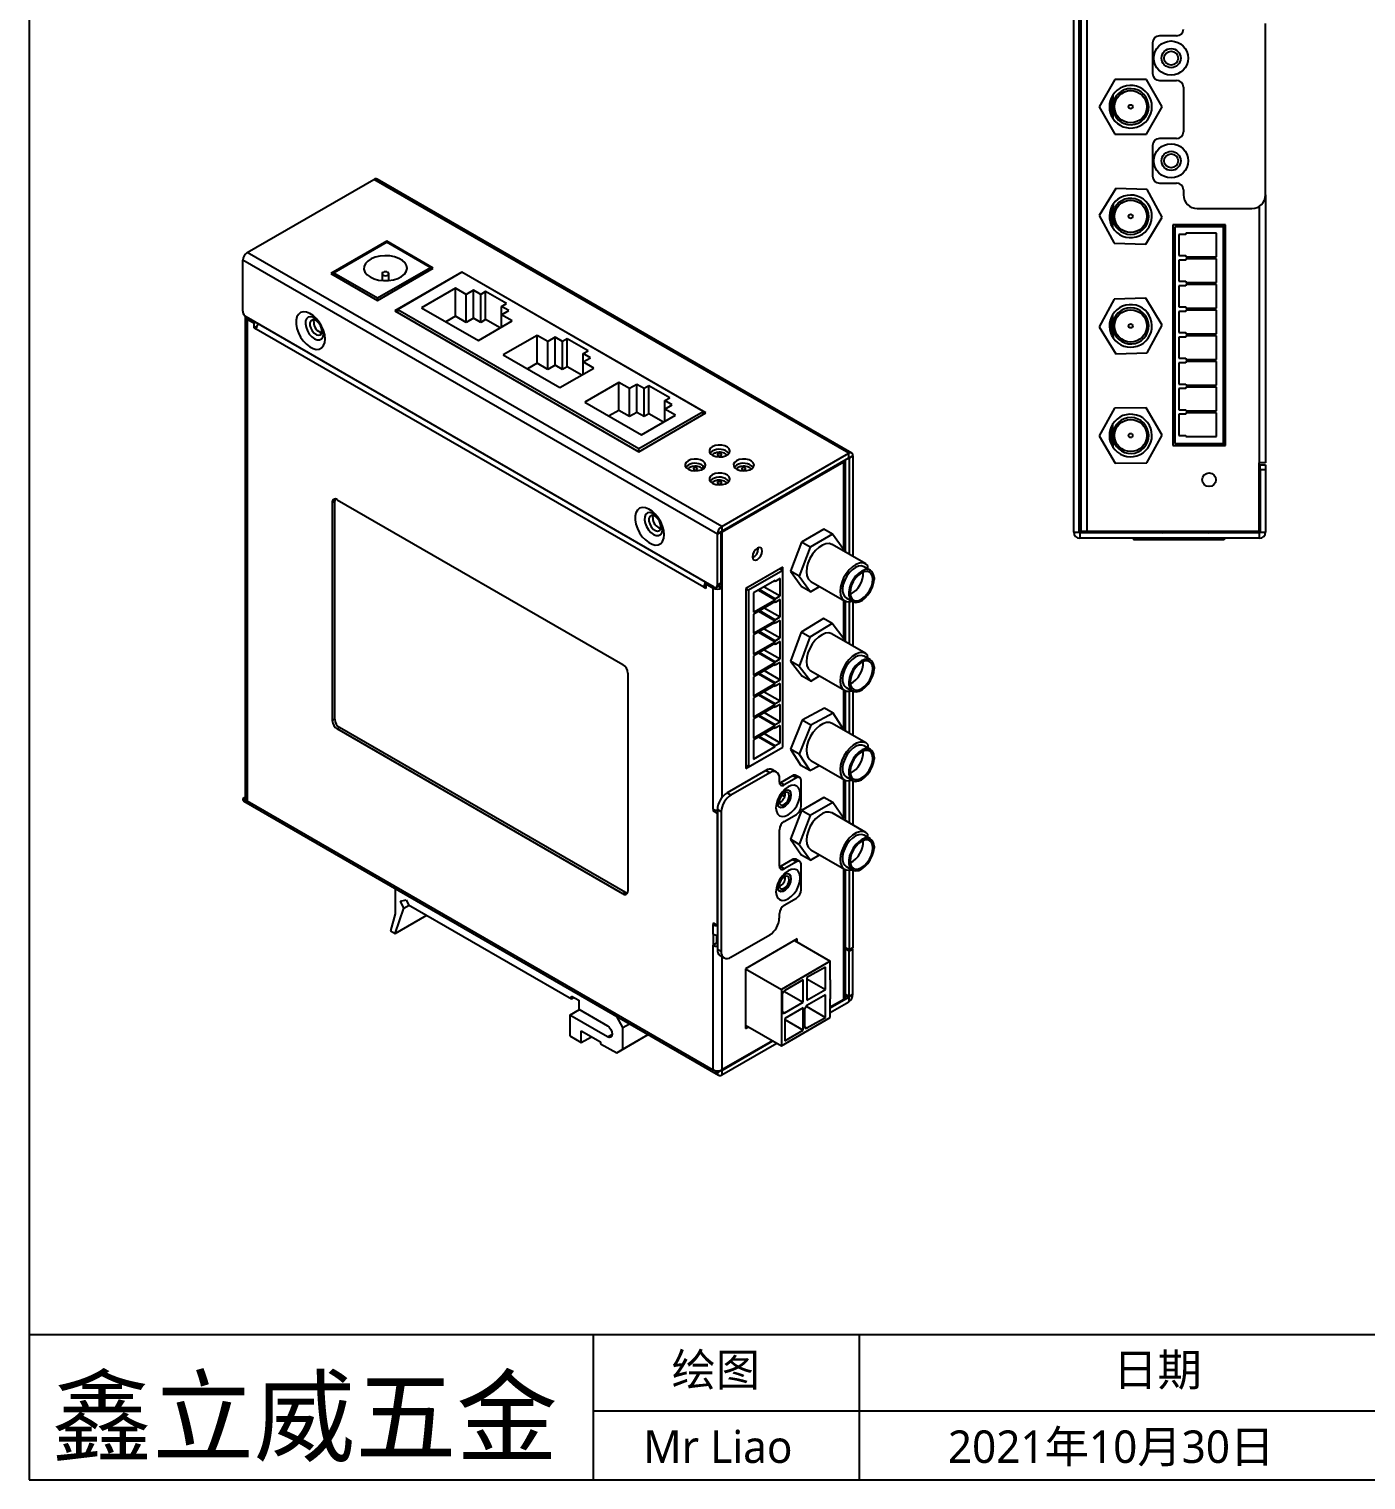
# Model space of a CAD drawing. Header units: millimetres. Extents: x 376 to 908, y -80 to 291.
# Drawn here: x 376.4 to 571.6, y -80.1 to 131.7 of the extents above; entities that cross this region are included whole.
import ezdxf

# ---------------------------------------------------------------- set-up
doc = ezdxf.new("R2010")
doc.units = ezdxf.units.MM
doc.header["$LTSCALE"] = 2
for name, color, linetype in [('1轮廓实线层', 7, 'Continuous'), ('2细线层', 4, 'Continuous'), ('6文字层', 3, 'Continuous')]:
    doc.layers.add(name, color=color, linetype=linetype)
doc.styles.add('SLDTEXTSTYLE0', font='')
doc.styles.add('SLDTEXTSTYLE1', font='')
doc.styles.add('SLDTEXTSTYLE2', font='simkai.ttf', dxfattribs={"bigfont": 'bigfont'})
doc.styles.get('SLDTEXTSTYLE0').set_extended_font_data('Microsoft YaHei')
doc.styles.get('SLDTEXTSTYLE1').set_extended_font_data('Microsoft YaHei')

msp = doc.modelspace()

# ---------------------------------------------------------------- linework, layer by layer
at = {"layer": '1轮廓实线层'}
for p, q in [((529.9, 154.52), (529.9, 58.37)), ((530.8, 154.52), (530.8, 58.37)), ((528.9, 58.27), (528.9, 146.22)), ((529.7, 58.27), (529.7, 146.22)), ((556.9, 107.52), (556.9, 132.52)), ((540.4, 129.72), (540.4, 125.22)), ((543.9, 130.72), (541.4, 130.72)), ((534.89, 124.37), (532.58, 120.36)), ((539.51, 124.37), (534.89, 124.37)), ((541.82, 120.37), (539.51, 124.37)), ((541.4, 124.22), (543.9, 124.22)), ((544.9, 123.22), (544.9, 116.72)), ((534.4, 121.72), (534.4, 119.02)), ((534.58, 122.04), (534.58, 120.53)), ((532.58, 120.36), (534.9, 116.37)), ((534.58, 120.2), (534.58, 120.53)), ((534.58, 120.2), (534.58, 118.69)), ((539.52, 116.37), (541.82, 120.37)), ((534.9, 116.37), (539.52, 116.37)), ((540.4, 114.72), (540.4, 110.22)), ((543.9, 115.72), (541.4, 115.72)), ((408.2, 99.08), (426.73, 109.77)), ((496.03, 69.77), (426.73, 109.77)), ((496.48, 69.81), (427.18, 109.82)), ((535.02, 108.44), (532.59, 104.51)), ((539.63, 108.3), (535.02, 108.44)), ((541.82, 104.23), (539.63, 108.3)), ((541.4, 109.22), (543.9, 109.22)), ((544.9, 108.22), (544.9, 107.52)), ((534.64, 106.12), (534.59, 104.61)), ((556.9, 107.52), (556.9, 68.37)), ((532.59, 104.51), (534.77, 100.44)), ((534.4, 105.72), (534.4, 103.02)), ((534.58, 104.29), (534.53, 102.77)), ((534.58, 104.29), (534.59, 104.61)), ((539.39, 100.3), (541.82, 104.23)), ((546.9, 105.52), (554.9, 105.52)), ((556, 68.37), (556, 105.85)), ((551.05, 103.12), (543.35, 103.12)), ((543.35, 103.12), (543.35, 70.92)), ((543.65, 102.82), (543.65, 71.22)), ((550.75, 102.82), (543.65, 102.82)), ((544.25, 101.74), (544.25, 98.64)), ((545.25, 101.74), (544.25, 101.74)), ((549.75, 101.92), (545.25, 101.92)), ((545.25, 101.92), (545.25, 101.74)), ((549.75, 98.47), (549.75, 101.92)), ((550.75, 71.22), (550.75, 102.82)), ((550.8, 103.12), (550.8, 70.92)), ((551.05, 70.92), (551.05, 103.12)), ((428.6, 100.73), (420.44, 96.02)), ((428.6, 100.59), (420.86, 96.12)), ((435.39, 96.81), (428.6, 100.73)), ((428.6, 100.59), (428.6, 100.73)), ((434.97, 96.92), (428.6, 100.59)), ((534.77, 100.44), (539.39, 100.3)), ((476.86, 57.97), (407.57, 97.97)), ((407.57, 90.54), (407.57, 97.97)), ((477.5, 59.07), (408.2, 99.08)), ((544.25, 98.64), (545.25, 98.64)), ((544.25, 97.99), (544.25, 94.89)), ((545.25, 97.99), (544.25, 97.99)), ((545.25, 98.64), (545.25, 98.47)), ((545.25, 98.47), (549.75, 98.47)), ((545.25, 98.17), (545.25, 97.99)), ((549.75, 98.17), (545.25, 98.17)), ((549.75, 94.72), (549.75, 98.17)), ((420.44, 96.02), (427.22, 92.1)), ((420.86, 96.12), (427.22, 92.45)), ((420.86, 95.77), (420.86, 96.12)), ((427.22, 92.45), (434.97, 96.92)), ((427.22, 92.1), (435.39, 96.81)), ((427.9, 95.98), (427.9, 95.01)), ((428.9, 95.01), (428.9, 95.98)), ((439.56, 96.24), (429.77, 90.59)), ((439.56, 96.2), (430.19, 90.79)), ((434.97, 96.57), (434.97, 96.92)), ((475.2, 75.67), (439.56, 96.24)), ((439.56, 96.2), (439.56, 96.24)), ((474.78, 75.87), (439.56, 96.2)), ((543.65, 97.12), (543.35, 97.12)), ((550.8, 97.12), (550.75, 97.12)), ((438.64, 93.87), (433.69, 91.02)), ((440.2, 92.97), (438.64, 93.87)), ((438.64, 89.79), (438.64, 93.87)), ((441.26, 93.59), (440.2, 92.97)), ((442.32, 92.97), (441.26, 93.59)), ((441.26, 89.5), (441.26, 93.59)), ((443.03, 93.38), (442.32, 92.97)), ((446.07, 91.63), (443.03, 93.38)), ((443.03, 89.3), (443.03, 93.38)), ((544.25, 94.89), (545.25, 94.89)), ((545.25, 94.24), (544.25, 94.24)), ((544.25, 94.24), (544.25, 91.14)), ((545.25, 94.89), (545.25, 94.72)), ((545.25, 94.72), (549.75, 94.72)), ((545.25, 94.42), (545.25, 94.24)), ((549.75, 94.42), (545.25, 94.42)), ((549.75, 90.97), (549.75, 94.42)), ((427.22, 92.1), (427.22, 92.45)), ((440.2, 88.89), (440.2, 92.97)), ((442.32, 88.89), (442.32, 92.97)), ((445.36, 91.22), (446.07, 91.63)), ((446.42, 90.61), (445.36, 91.22)), ((445.36, 89.99), (445.36, 91.22)), ((534.78, 92.3), (532.59, 88.24)), ((539.4, 92.43), (534.78, 92.3)), ((541.82, 88.5), (539.4, 92.43)), ((544.25, 91.14), (545.25, 91.14)), ((545.25, 91.14), (545.25, 90.97)), ((407.94, 89.73), (407.94, 19.38)), ((476.37, 50.25), (408.06, 89.69)), ((408.42, 89.48), (408.2, 89.36)), ((408.2, 89.36), (408.2, 19.02)), ((408.2, 89.36), (409.26, 88.75)), ((417.93, 88.97), (417.97, 89.26)), ((429.77, 90.59), (465.41, 70.01)), ((430.19, 90.34), (430.19, 90.79)), ((430.19, 90.79), (465.41, 70.46)), ((433.69, 91.02), (441.97, 86.24)), ((438.64, 89.79), (437.23, 88.97)), ((440.2, 88.89), (438.64, 89.79)), ((441.26, 89.5), (440.2, 88.89)), ((442.32, 88.89), (441.26, 89.5)), ((441.97, 86.24), (446.92, 89.1)), ((443.03, 89.3), (442.32, 88.89)), ((445.15, 88.08), (443.03, 89.3)), ((445.36, 89.99), (446.42, 90.61)), ((446.92, 89.1), (445.36, 89.99)), ((445.36, 88.2), (445.36, 89.99)), ((534.4, 89.72), (534.4, 87.02)), ((534.54, 89.97), (534.58, 88.46)), ((544.25, 90.49), (544.25, 87.39)), ((545.25, 90.49), (544.25, 90.49)), ((545.25, 90.97), (549.75, 90.97)), ((549.75, 90.67), (545.25, 90.67)), ((545.25, 90.67), (545.25, 90.49)), ((549.75, 87.22), (549.75, 90.67)), ((409.48, 88.87), (409.26, 88.75)), ((409.26, 88.09), (409.26, 88.75)), ((409.62, 88.29), (409.26, 88.09)), ((409.55, 87.92), (409.26, 88.09)), ((474.88, 50.21), (409.55, 87.92)), ((409.83, 88.66), (409.83, 88.67)), ((450.56, 86.99), (445.61, 84.14)), ((452.11, 86.1), (450.56, 86.99)), ((450.56, 82.91), (450.56, 86.99)), ((532.59, 88.24), (535.01, 84.3)), ((534.59, 88.13), (534.58, 88.46)), ((534.59, 88.13), (534.63, 86.62)), ((539.63, 84.44), (541.82, 88.5)), ((543.35, 87.02), (543.65, 87.02)), ((544.25, 87.39), (545.25, 87.39)), ((545.25, 87.39), (545.25, 87.22)), ((545.25, 87.22), (549.75, 87.22)), ((549.75, 86.92), (545.25, 86.92)), ((545.25, 86.92), (545.25, 86.74)), ((549.75, 83.47), (549.75, 86.92)), ((550.75, 87.02), (550.8, 87.02)), ((453.18, 86.71), (452.11, 86.1)), ((452.11, 82.01), (452.11, 86.1)), ((454.24, 86.1), (453.18, 86.71)), ((453.18, 82.63), (453.18, 86.71)), ((454.94, 86.5), (454.24, 86.1)), ((454.24, 82.01), (454.24, 86.1)), ((457.98, 84.75), (454.94, 86.5)), ((454.94, 82.42), (454.94, 86.5)), ((457.28, 84.34), (457.98, 84.75)), ((545.25, 86.74), (544.25, 86.74)), ((544.25, 86.74), (544.25, 83.64)), ((445.61, 84.14), (453.88, 79.36)), ((450.56, 82.91), (449.15, 82.1)), ((452.11, 82.01), (450.56, 82.91)), ((453.18, 82.63), (452.11, 82.01)), ((454.24, 82.01), (453.18, 82.63)), ((458.34, 83.73), (457.28, 84.34)), ((457.28, 83.12), (457.28, 84.34)), ((457.28, 83.12), (458.34, 83.73)), ((458.83, 82.22), (457.28, 83.12)), ((457.28, 81.32), (457.28, 83.12)), ((535.01, 84.3), (539.63, 84.44)), ((544.25, 83.64), (545.25, 83.64)), ((545.25, 82.99), (544.25, 82.99)), ((544.25, 82.99), (544.25, 79.89)), ((545.25, 83.64), (545.25, 83.47)), ((545.25, 83.47), (549.75, 83.47)), ((549.75, 83.17), (545.25, 83.17)), ((545.25, 83.17), (545.25, 82.99)), ((549.75, 79.72), (549.75, 83.17)), ((453.88, 79.36), (458.83, 82.22)), ((454.94, 82.42), (454.24, 82.01)), ((457.06, 81.2), (454.94, 82.42)), ((462.47, 80.12), (457.52, 77.26)), ((464.03, 79.22), (462.47, 80.12)), ((462.47, 76.03), (462.47, 80.12)), ((465.09, 79.83), (464.03, 79.22)), ((464.03, 75.14), (464.03, 79.22)), ((466.15, 79.22), (465.09, 79.83)), ((465.09, 75.75), (465.09, 79.83)), ((466.86, 79.63), (466.15, 79.22)), ((466.15, 75.14), (466.15, 79.22)), ((469.9, 77.87), (466.86, 79.63)), ((466.86, 75.54), (466.86, 79.63)), ((544.25, 79.89), (545.25, 79.89)), ((545.25, 79.24), (544.25, 79.24)), ((544.25, 79.24), (544.25, 76.14)), ((545.25, 79.89), (545.25, 79.72)), ((545.25, 79.72), (549.75, 79.72)), ((549.75, 79.42), (545.25, 79.42)), ((545.25, 79.42), (545.25, 79.24)), ((549.75, 75.97), (549.75, 79.42)), ((457.52, 77.26), (465.8, 72.48)), ((469.19, 77.46), (469.9, 77.87)), ((470.25, 76.85), (469.19, 77.46)), ((469.19, 76.24), (469.19, 77.46)), ((469.19, 76.24), (470.25, 76.85)), ((534.85, 76.34), (532.58, 72.32)), ((539.47, 76.4), (534.85, 76.34)), ((541.82, 72.42), (539.47, 76.4)), ((462.47, 76.03), (461.06, 75.22)), ((464.03, 75.14), (462.47, 76.03)), ((465.09, 75.75), (464.03, 75.14)), ((466.15, 75.14), (465.09, 75.75)), ((465.41, 70.46), (474.78, 75.87)), ((465.41, 70.01), (475.2, 75.67)), ((465.8, 72.48), (470.75, 75.34)), ((466.86, 75.54), (466.15, 75.14)), ((468.98, 74.32), (466.86, 75.54)), ((470.75, 75.34), (469.19, 76.24)), ((469.19, 74.44), (469.19, 76.24)), ((474.78, 75.42), (474.78, 75.87)), ((544.25, 76.14), (545.25, 76.14)), ((545.25, 75.49), (544.25, 75.49)), ((544.25, 75.49), (544.25, 72.39)), ((545.25, 76.14), (545.25, 75.97)), ((545.25, 75.97), (549.75, 75.97)), ((549.75, 75.67), (545.25, 75.67)), ((545.25, 75.67), (545.25, 75.49)), ((549.75, 72.22), (549.75, 75.67)), ((532.58, 72.32), (534.94, 68.34)), ((534.4, 73.72), (534.4, 71.02)), ((534.56, 74.01), (534.58, 72.5)), ((534.58, 72.18), (534.58, 72.5)), ((534.58, 72.18), (534.6, 70.66)), ((539.56, 68.4), (541.82, 72.42)), ((544.25, 72.39), (545.25, 72.39)), ((545.25, 72.39), (545.25, 72.22)), ((545.25, 72.22), (549.75, 72.22)), ((465.41, 70.01), (465.41, 70.46)), ((543.35, 70.92), (551.05, 70.92)), ((543.65, 71.22), (550.75, 71.22)), ((474.78, 67.51), (474.78, 67.99)), ((477.5, 59.07), (496.03, 69.77)), ((477.5, 58.42), (496.03, 69.11)), ((477.57, 58.3), (495.32, 68.54)), ((495.18, 68.62), (495.32, 68.54)), ((495.32, 55.71), (495.32, 68.54)), ((495.58, 55.33), (495.58, 68.86)), ((496.03, 69.11), (496.03, 69.77)), ((496.1, 69.07), (496.03, 69.11)), ((496.66, 69.4), (496.1, 69.07)), ((496.1, 69.07), (496.1, 55.03)), ((496.66, 69.4), (496.66, 54.7)), ((534.94, 68.34), (539.56, 68.4)), ((555.9, 68.37), (555.9, 58.37)), ((555.9, 68.37), (556, 68.37)), ((556.9, 68.37), (556, 68.37)), ((556.1, 68.07), (556.9, 68.07)), ((556.1, 67.37), (556.1, 68.07)), ((556.9, 68.07), (556.9, 67.37)), ((556.9, 67.37), (556.1, 67.37)), ((556.1, 67.37), (556.1, 58.27)), ((556.9, 67.37), (556.9, 58.27)), ((421, 62.8), (420.65, 62.6)), ((420.65, 30.75), (420.65, 62.6)), ((421, 30.95), (421, 62.8)), ((421.36, 63), (463.07, 38.92)), ((467.42, 60.4), (467.47, 60.69)), ((477.43, 58.3), (476.86, 57.97)), ((476.86, 50.54), (476.86, 57.97)), ((477.43, 50.87), (477.43, 58.3)), ((477.57, 58.3), (477.45, 58.37)), ((477.5, 59.07), (477.5, 58.42)), ((477.57, 50.13), (477.57, 58.3)), ((492.39, 58.71), (489.13, 56.78)), ((493.67, 57.98), (490.4, 56.05)), ((493.67, 57.98), (492.39, 58.71)), ((495.33, 55.69), (493.67, 57.98)), ((528.9, 58.27), (529.7, 58.27)), ((529.8, 58.17), (529.8, 57.37)), ((556, 58.17), (529.8, 58.17)), ((556, 57.37), (529.8, 57.37)), ((530.8, 58.37), (529.9, 58.37)), ((555.9, 58.37), (530.8, 58.37)), ((537.6, 58.37), (537.6, 58.17)), ((537.6, 57.37), (537.6, 57.12)), ((550.85, 58.37), (550.85, 58.17)), ((550.85, 57.37), (550.85, 57.12)), ((556, 57.37), (556, 58.17)), ((556.1, 58.27), (556.9, 58.27)), ((482.84, 55.83), (482.83, 55.97)), ((489.13, 56.78), (487.53, 52.57)), ((490.4, 56.05), (488.8, 51.84)), ((490.4, 56.05), (489.13, 56.78)), ((498.54, 53.62), (493.62, 56.46)), ((495.26, 55.51), (495.33, 55.69)), ((495.32, 55.48), (495.32, 55.66)), ((550.85, 57.12), (537.6, 57.12)), ((486.44, 53.17), (481, 50.03)), ((486.44, 52.68), (486.44, 53.17)), ((499.21, 52.67), (498.29, 53.2)), ((498.82, 52.89), (498.82, 53.38)), ((476.86, 50.54), (477.43, 50.87)), ((486.44, 52.68), (481.42, 49.78)), ((485.31, 51.21), (482.13, 49.38)), ((485.19, 51.14), (485.31, 51.07)), ((486.02, 51.48), (485.31, 51.07)), ((485.31, 51.07), (485.31, 51.21)), ((486.02, 52.93), (486.44, 52.68)), ((486.02, 48.95), (486.02, 51.48)), ((486.44, 26.88), (486.44, 52.68)), ((488.8, 51.84), (487.53, 52.57)), ((487.53, 52.57), (489.19, 50.29)), ((488.8, 51.84), (490.47, 49.55)), ((490.51, 51.07), (495.43, 48.23)), ((499.75, 51.62), (499.75, 51.36)), ((475.17, 50.37), (474.88, 50.21)), ((475.17, 50.04), (474.88, 50.21)), ((475.38, 50.83), (475.17, 50.7)), ((475.17, 50.7), (475.17, 50.04)), ((475.17, 50.7), (476.23, 50.09)), ((476.23, 50.09), (476.44, 50.22)), ((476.23, 17.8), (476.23, 50.09)), ((476.72, 50.22), (477.28, 50.55)), ((477, 50.38), (477.5, 50.09)), ((477.07, 50.42), (477.57, 50.13)), ((477.57, 50.13), (477.5, 50.09)), ((477.5, 50.09), (477.5, 19.49)), ((481, 50.03), (481, 23.74)), ((481, 50.03), (481.42, 49.78)), ((481.42, 49.78), (481.42, 23.98)), ((482.13, 49.38), (482.13, 46.56)), ((482.87, 49.8), (485.31, 48.4)), ((483, 49.88), (485.31, 48.54)), ((483.7, 50.28), (486.02, 48.95)), ((485.31, 48.54), (486.02, 48.95)), ((490.47, 49.55), (489.19, 50.29)), ((490.47, 49.55), (491.79, 50.33)), ((482.13, 46.56), (485.31, 48.4)), ((485.31, 48.15), (482.13, 46.31)), ((482.87, 46.74), (485.31, 45.33)), ((483, 46.81), (485.31, 45.48)), ((483.7, 47.22), (486.02, 45.89)), ((485.19, 48.08), (485.31, 48.01)), ((485.31, 48.4), (485.31, 48.54)), ((486.02, 48.42), (485.31, 48.01)), ((485.31, 48.01), (485.31, 48.15)), ((486.02, 45.89), (486.02, 48.42)), ((495.32, 42.71), (495.32, 48.3)), ((495.58, 42.26), (495.58, 48.16)), ((495.67, 48.65), (496.59, 48.12)), ((496.1, 48.09), (496.1, 41.96)), ((496.66, 48.08), (496.66, 41.64)), ((482.13, 46.31), (482.13, 43.5)), ((482.13, 43.5), (485.31, 45.33)), ((485.31, 45.09), (482.13, 43.25)), ((485.19, 45.02), (485.31, 44.95)), ((485.31, 45.48), (486.02, 45.89)), ((485.31, 45.33), (485.31, 45.48)), ((486.02, 45.35), (485.31, 44.95)), ((485.31, 44.95), (485.31, 45.09)), ((486.02, 42.82), (486.02, 45.35)), ((492.34, 45.65), (489.08, 43.66)), ((493.62, 44.91), (490.35, 42.92)), ((493.62, 44.91), (492.34, 45.65)), ((495.33, 42.69), (493.62, 44.91)), ((482.13, 43.25), (482.13, 40.44)), ((482.87, 43.68), (485.31, 42.27)), ((483, 43.75), (485.31, 42.41)), ((483.7, 44.16), (486.02, 42.82)), ((485.31, 42.41), (486.02, 42.82)), ((485.31, 42.27), (485.31, 42.41)), ((489.08, 43.66), (487.53, 39.44)), ((490.35, 42.92), (488.8, 38.71)), ((490.35, 42.92), (489.08, 43.66)), ((498.54, 40.56), (493.62, 43.39)), ((495.24, 42.46), (495.33, 42.69)), ((495.32, 42.41), (495.32, 42.66)), ((482.13, 40.44), (485.31, 42.27)), ((485.31, 42.03), (482.13, 40.19)), ((482.87, 40.62), (485.31, 39.21)), ((483, 40.69), (485.31, 39.35)), ((483.7, 41.1), (486.02, 39.76)), ((485.19, 41.96), (485.31, 41.88)), ((486.02, 42.29), (485.31, 41.88)), ((485.31, 41.88), (485.31, 42.03)), ((486.02, 39.76), (486.02, 42.29)), ((498.81, 39.84), (498.8, 40.34)), ((482.13, 40.19), (482.13, 37.37)), ((482.13, 37.37), (485.31, 39.21)), ((485.31, 38.97), (482.13, 37.13)), ((485.19, 38.89), (485.31, 38.82)), ((485.31, 39.35), (486.02, 39.76)), ((485.31, 39.21), (485.31, 39.35)), ((486.02, 39.23), (485.31, 38.82)), ((485.31, 38.82), (485.31, 38.97)), ((486.02, 36.7), (486.02, 39.23)), ((488.8, 38.71), (487.53, 39.44)), ((487.53, 39.44), (489.24, 37.22)), ((488.8, 38.71), (490.52, 36.49)), ((499.21, 39.61), (498.29, 40.14)), ((499.75, 38.59), (499.75, 38.33)), ((463.78, 37.69), (463.78, 5.85)), ((482.13, 37.13), (482.13, 34.31)), ((482.13, 34.31), (485.31, 36.15)), ((482.87, 37.56), (485.31, 36.15)), ((483, 37.63), (485.31, 36.29)), ((483.7, 38.04), (486.02, 36.7)), ((485.31, 36.29), (486.02, 36.7)), ((485.31, 36.15), (485.31, 36.29)), ((486.02, 36.17), (485.31, 35.76)), ((486.02, 33.64), (486.02, 36.17)), ((490.52, 36.49), (489.24, 37.22)), ((490.51, 38.01), (495.43, 35.17)), ((490.52, 36.49), (491.79, 37.27)), ((485.31, 35.9), (482.13, 34.07)), ((482.13, 34.07), (482.13, 31.25)), ((482.87, 34.49), (485.31, 33.09)), ((483, 34.57), (485.31, 33.23)), ((483.7, 34.97), (486.02, 33.64)), ((485.19, 35.83), (485.31, 35.76)), ((485.31, 35.76), (485.31, 35.9)), ((495.32, 29.42), (495.32, 35.23)), ((495.58, 29.2), (495.58, 35.1)), ((495.67, 35.59), (496.59, 35.06)), ((496.1, 35.03), (496.1, 28.9)), ((496.66, 35.02), (496.66, 28.57)), ((482.13, 31.25), (485.31, 33.09)), ((485.31, 32.84), (482.13, 31)), ((483.7, 31.91), (486.02, 30.57)), ((485.19, 32.77), (485.31, 32.7)), ((485.31, 33.23), (486.02, 33.64)), ((485.31, 33.09), (485.31, 33.23)), ((486.02, 33.11), (485.31, 32.7)), ((485.31, 32.7), (485.31, 32.84)), ((486.02, 30.57), (486.02, 33.11)), ((492.51, 32.57), (489.25, 30.8)), ((493.78, 31.83), (490.52, 30.07)), ((493.78, 31.83), (492.51, 32.57)), ((495.33, 29.4), (493.78, 31.83)), ((421, 30.95), (420.65, 30.75)), ((421.71, 29.73), (421.36, 29.53)), ((463.43, 5.65), (421.71, 29.73)), ((482.13, 31), (482.13, 28.19)), ((482.13, 28.19), (485.31, 30.02)), ((485.31, 29.78), (482.13, 27.94)), ((482.87, 31.43), (485.31, 30.02)), ((483, 31.5), (485.31, 30.17)), ((485.19, 29.71), (485.31, 29.64)), ((485.31, 30.17), (486.02, 30.57)), ((485.31, 30.02), (485.31, 30.17)), ((486.02, 30.04), (485.31, 29.64)), ((485.31, 29.64), (485.31, 29.78)), ((486.02, 27.51), (486.02, 30.04)), ((489.25, 30.8), (487.53, 26.6)), ((490.52, 30.07), (488.8, 25.87)), ((490.52, 30.07), (489.25, 30.8)), ((498.54, 27.49), (493.62, 30.33)), ((463.07, 5.44), (421.36, 29.53)), ((482.13, 27.94), (482.13, 25.12)), ((482.87, 28.37), (485.31, 26.96)), ((483, 28.44), (485.31, 27.1)), ((483.7, 28.85), (486.02, 27.51)), ((495.31, 29.35), (495.33, 29.4)), ((495.32, 29.35), (495.32, 29.38)), ((481, 23.74), (486.44, 26.88)), ((481.42, 23.98), (486.44, 26.88)), ((482.13, 25.12), (485.31, 26.96)), ((485.31, 27.1), (486.02, 27.51)), ((485.31, 26.96), (485.31, 27.1)), ((486.44, 26.88), (486.44, 26.88)), ((486.44, 26.88), (486.44, 26.88)), ((488.8, 25.87), (487.53, 26.6)), ((487.53, 26.6), (489.07, 24.17)), ((488.8, 25.87), (490.35, 23.44)), ((499.21, 26.54), (498.29, 27.07)), ((498.86, 26.75), (498.87, 27.19)), ((483.93, 23.47), (478.28, 20.21)), ((481, 24.23), (481.42, 23.98)), ((484.5, 23.14), (483.93, 23.47)), ((485.5, 23.24), (484.93, 23.57)), ((490.35, 23.44), (489.07, 24.17)), ((490.35, 23.44), (491.78, 24.21)), ((490.51, 24.94), (495.43, 22.1)), ((499.75, 25.4), (499.75, 25.14)), ((484.5, 23.14), (478.84, 19.88)), ((485.91, 21.76), (485.91, 22.33)), ((486.06, 21.67), (485.93, 21.61)), ((487.82, 22.7), (486.06, 21.67)), ((486.62, 21.35), (486.06, 21.67)), ((488.39, 22.37), (486.62, 21.35)), ((488.39, 22.37), (487.82, 22.7)), ((488.89, 22.42), (488.32, 22.74)), ((489.1, 18.29), (489.1, 21.96)), ((495.32, 16.48), (495.32, 22.17)), ((495.58, 16.13), (495.58, 22.03)), ((495.67, 22.52), (496.59, 21.99)), ((496.1, 21.96), (496.1, 15.83)), ((496.66, 21.96), (496.66, 15.51)), ((407.94, 19.6), (407.57, 19.38)), ((407.57, 19.38), (408.2, 19.02)), ((478.84, 19.88), (478.28, 20.21)), ((486.69, 19.64), (486.27, 19.88)), ((486.78, 20.09), (486.77, 20.25)), ((492.42, 19.51), (489.16, 17.62)), ((493.7, 18.78), (492.42, 19.51)), ((407.75, 18.97), (477.05, -21.03)), ((408.2, 19.02), (476.23, -20.25)), ((476.23, 17.8), (476.23, 17.55)), ((476.48, 17.7), (476.23, 17.55)), ((476.86, 17.18), (476.23, 17.55)), ((477.43, 17.43), (476.86, 17.76)), ((476.86, 17.76), (476.86, -2.66)), ((476.86, 0.85), (476.86, 17.18)), ((477.43, 17.43), (477.43, -2.98)), ((486.62, 16.04), (488.39, 17.06)), ((489.16, 17.62), (487.53, 13.42)), ((490.43, 16.89), (489.16, 17.62)), ((493.7, 18.78), (490.43, 16.89)), ((498.54, 14.43), (493.62, 17.26)), ((495.33, 16.46), (493.7, 18.78)), ((490.43, 16.89), (488.8, 12.68)), ((495.27, 16.31), (495.33, 16.46)), ((495.32, 16.28), (495.32, 16.43)), ((485.91, 9.51), (485.91, 14.82)), ((488.8, 12.68), (487.53, 13.42)), ((487.53, 13.42), (489.16, 11.1)), ((499.21, 13.48), (498.29, 14.01)), ((498.83, 13.7), (498.83, 14.17)), ((488.8, 12.68), (490.44, 10.36)), ((490.44, 10.36), (489.16, 11.1)), ((490.44, 10.36), (491.78, 11.14)), ((490.51, 11.88), (495.43, 9.04)), ((499.75, 12.41), (499.75, 12.14)), ((486.06, 9.43), (485.93, 9.37)), ((487.82, 10.45), (486.06, 9.43)), ((486.62, 9.1), (486.06, 9.43)), ((488.39, 10.12), (486.62, 9.1)), ((488.39, 10.12), (487.82, 10.45)), ((488.89, 10.17), (488.32, 10.5)), ((489.1, 6.04), (489.1, 9.71)), ((495.32, -9.97), (495.32, 9.1)), ((495.58, -9.6), (495.58, 8.97)), ((495.67, 9.46), (496.59, 8.93)), ((496.1, 8.9), (496.1, -2.74)), ((496.66, 8.89), (496.66, -2.41)), ((486.78, 7.84), (486.77, 8)), ((429.84, 6.22), (429.84, 2.52)), ((430.62, 4.38), (431.42, 4.59)), ((431.08, 3.37), (430.62, 4.38)), ((431.42, 4.59), (431.75, 3.87)), ((463.43, 5.65), (463.07, 5.44)), ((486.62, 3.79), (488.39, 4.81)), ((429.84, 2.52), (429.13, 0.07)), ((429.84, -0.33), (431.08, 3.37)), ((429.84, -0.33), (434.43, 2.32)), ((431.08, 3.37), (431.85, 3.81)), ((431.75, 3.87), (455.58, -9.89)), ((485.91, 1.91), (485.91, 2.57)), ((429.13, 0.07), (429.84, -0.33)), ((476.23, 1.22), (476.86, 0.85)), ((476.23, 1.22), (476.23, 0.98)), ((476.23, 0.98), (476.44, 1.1)), ((476.23, -0.41), (476.23, 0.98)), ((476.23, -0.41), (476.23, -2.05)), ((476.23, -2.05), (476.79, -1.72)), ((476.23, -20.25), (476.23, -2.05)), ((476.79, -1.72), (476.79, -0.56)), ((478.84, -3.8), (484.5, -0.54)), ((488.53, -1.11), (480.96, -5.47)), ((488.11, -1.35), (493.34, -4.37)), ((488.53, -1.6), (488.53, -1.11)), ((477.43, -2.98), (476.86, -2.66)), ((477.28, -3.57), (477.84, -3.9)), ((477.5, -3.7), (477.5, -20.25)), ((496.1, -2.74), (495.58, -2.44)), ((496.1, -2.9), (495.58, -2.61)), ((496.66, -2.41), (496.1, -2.74)), ((496.66, -2.58), (496.1, -2.9)), ((496.1, -9.52), (496.1, -2.9)), ((496.66, -2.58), (496.52, -2.5)), ((496.66, -9.19), (496.66, -2.58)), ((480.96, -5.47), (480.96, -14.21)), ((480.96, -5.47), (486.2, -8.5)), ((493.34, -4.37), (486.2, -8.5)), ((492.63, -5.23), (489.94, -6.78)), ((492.63, -8.5), (492.63, -5.23)), ((493.34, -7.11), (493.34, -4.37)), ((489.38, -7.11), (486.69, -8.66)), ((489.38, -10.37), (489.38, -7.11)), ((489.94, -6.78), (489.94, -10.05)), ((489.94, -6.95), (492.63, -8.5)), ((493.34, -7.11), (493.34, -9.88)), ((455.58, -9.48), (456.64, -10.09)), ((455.58, -9.89), (455.58, -9.48)), ((455.58, -9.89), (455.93, -9.68)), ((456.64, -10.09), (456.64, -11.4)), ((457.49, -9.76), (457.49, -9.74)), ((457.49, -9.76), (457.51, -9.75)), ((462.16, -12.46), (457.49, -9.76)), ((486.2, -8.5), (486.2, -16.74)), ((486.34, -9.27), (486.34, -11.72)), ((486.57, -8.75), (489.38, -10.37)), ((486.69, -11.93), (489.38, -10.37)), ((489.94, -10.05), (492.63, -8.5)), ((492.63, -9.31), (489.94, -10.86)), ((492.63, -12.58), (492.63, -9.31)), ((493.34, -11.19), (496.03, -9.64)), ((493.34, -12.62), (493.34, -9.88)), ((495.32, -9.97), (493.34, -11.11)), ((493.34, -11.85), (496.03, -10.29)), ((496.1, -9.52), (495.58, -9.22)), ((495.58, -9.38), (496.03, -9.64)), ((496.03, -9.64), (496.03, -10.29)), ((496.1, -9.52), (496.66, -9.19)), ((455.3, -12.25), (456.71, -11.44)), ((455.3, -12.25), (455.3, -15.28)), ((460.81, -15.44), (455.3, -12.25)), ((456.64, -11.4), (460.81, -13.8)), ((462.16, -12.46), (462.17, -12.45)), ((463.07, -14.05), (462.16, -12.46)), ((486.2, -16.74), (493.34, -12.62)), ((486.34, -11.72), (486.69, -11.93)), ((489.38, -11.19), (486.69, -12.74)), ((489.38, -14.46), (489.38, -11.19)), ((489.59, -11.48), (489.59, -13.93)), ((489.82, -10.96), (492.63, -12.58)), ((489.94, -14.13), (492.63, -12.58)), ((456.99, -14.54), (459.82, -16.17)), ((456.99, -16.25), (456.99, -14.54)), ((463.07, -14.05), (464.01, -13.51)), ((463.07, -17.23), (463.07, -14.05)), ((480.96, -13.72), (486.2, -16.74)), ((480.96, -14.21), (481.39, -13.97)), ((486.69, -12.74), (486.69, -16.01)), ((486.69, -12.91), (489.38, -14.46)), ((486.69, -16.01), (489.38, -14.46)), ((489.59, -13.93), (489.94, -14.13)), ((455.3, -15.28), (456.99, -16.25)), ((456.99, -16.25), (458.48, -15.4)), ((459.82, -16.17), (459.82, -16.42)), ((459.82, -16.42), (462.16, -17.76)), ((460.81, -15.44), (461.52, -15.03)), ((462.16, -17.76), (466.77, -15.1)), ((463.07, -17.23), (466.77, -15.1)), ((484.89, -15.99), (477.5, -20.25)), ((477.5, -20.34), (484.96, -16.03)), ((477.5, -20.99), (485.53, -16.36)), ((462.16, -17.76), (463.07, -17.23)), ((476.86, -20.62), (476.23, -20.25)), ((476.86, -20.62), (477.43, -20.29)), ((477.43, -20.29), (477.42, -20.29)), ((477.43, -20.29), (477.5, -20.34)), ((477.5, -20.34), (477.5, -20.99))]:
    msp.add_line(p, q, dxfattribs=at)
at = {"layer": '1轮廓实线层', "flags": 128}
for points in [[(426.17, 95.52), (426.75, 95.25), (427.41, 95.07), (428.13, 94.99), (428.86, 95), (429.56, 95.11), (430.21, 95.31), (430.75, 95.59), (431.17, 95.94), (431.44, 96.33), (431.55, 96.75), (431.49, 97.17), (431.26, 97.57), (430.87, 97.93), (430.35, 98.23), (429.73, 98.45), (429.04, 98.58), (428.31, 98.62), (427.59, 98.56), (426.91, 98.4), (426.31, 98.16), (425.82, 97.84), (425.47, 97.47), (425.28, 97.06), (425.26, 96.64), (425.41, 96.23), (425.72, 95.85), (426.17, 95.52)], [(428.05, 95.78), (428.21, 95.72), (428.4, 95.7), (428.59, 95.72), (428.75, 95.78), (428.86, 95.87), (428.9, 95.98), (428.86, 96.1), (428.75, 96.19), (428.59, 96.25), (428.4, 96.27), (428.21, 96.25), (428.05, 96.19), (427.94, 96.1), (427.9, 95.98), (427.94, 95.87), (428.05, 95.78)], [(419.59, 86.46), (419.53, 87.06), (419.36, 87.69), (419.09, 88.32), (418.73, 88.92), (418.31, 89.45), (417.83, 89.89), (417.34, 90.2), (416.86, 90.39), (416.41, 90.42), (416.01, 90.31), (415.69, 90.06), (415.47, 89.68), (415.36, 89.19), (415.36, 88.62), (415.47, 88), (415.69, 87.36), (416.01, 86.75), (416.41, 86.18), (416.86, 85.69), (417.34, 85.31), (417.83, 85.06), (418.31, 84.95), (418.73, 84.99), (419.09, 85.17), (419.36, 85.49), (419.53, 85.93), (419.59, 86.46)], [(418.03, 86.5), (418.42, 86.34), (418.77, 86.33), (419.06, 86.48), (419.25, 86.75), (419.34, 87.14), (419.31, 87.61), (419.17, 88.12), (418.93, 88.61), (418.6, 89.05), (418.23, 89.4), (417.84, 89.63), (417.46, 89.71), (417.14, 89.64), (416.89, 89.43), (416.75, 89.09), (416.72, 88.66), (416.81, 88.17), (417, 87.66), (417.29, 87.19), (417.64, 86.79), (418.03, 86.5)], [(419.13, 87.63), (419.07, 88.03), (418.9, 88.45), (418.64, 88.82), (418.33, 89.11), (418, 89.26), (417.71, 89.26), (417.49, 89.11), (417.38, 88.83), (417.38, 88.45), (417.49, 88.03), (417.71, 87.63), (418, 87.29), (418.33, 87.07), (418.64, 87), (418.9, 87.07), (419.07, 87.29), (419.13, 87.63)], [(476.12, 70.73), (475.83, 70.5), (475.69, 70.22), (475.71, 69.94), (475.89, 69.67), (476.21, 69.45), (476.64, 69.31), (477.12, 69.25), (477.61, 69.28), (478.05, 69.41), (478.4, 69.61), (478.62, 69.87), (478.68, 70.15), (478.58, 70.43), (478.33, 70.67), (477.95, 70.86), (477.49, 70.96), (477, 70.97), (476.52, 70.89), (476.12, 70.73)], [(476.12, 70.07), (475.83, 69.84), (475.79, 69.79)], [(472.59, 68.69), (472.3, 68.45), (472.16, 68.18), (472.18, 67.9), (472.36, 67.63), (472.68, 67.41), (473.1, 67.27), (473.58, 67.21), (474.07, 67.24), (474.52, 67.37), (474.87, 67.57), (475.08, 67.83), (475.14, 68.11), (475.04, 68.39), (474.79, 68.63), (474.41, 68.82), (473.95, 68.92), (473.46, 68.93), (472.99, 68.85), (472.59, 68.69)], [(472.59, 68.03), (472.3, 67.8), (472.26, 67.75)], [(476.97, 69.42), (477.07, 69.38), (477.18, 69.37), (477.3, 69.38), (477.39, 69.42), (477.46, 69.48), (477.48, 69.54), (477.46, 69.61), (477.39, 69.67), (477.3, 69.7), (477.18, 69.72), (477.07, 69.7), (476.97, 69.67), (476.9, 69.61), (476.88, 69.54), (476.9, 69.48), (476.97, 69.42)], [(479.66, 68.69), (479.37, 68.45), (479.23, 68.18), (479.25, 67.9), (479.43, 67.63), (479.75, 67.41), (480.17, 67.27), (480.65, 67.21), (481.14, 67.24), (481.59, 67.37), (481.94, 67.57), (482.15, 67.83), (482.22, 68.11), (482.11, 68.39), (481.86, 68.63), (481.48, 68.82), (481.02, 68.92), (480.53, 68.93), (480.06, 68.85), (479.66, 68.69)], [(479.66, 68.03), (479.37, 67.8), (479.33, 67.75)], [(473.43, 67.38), (473.53, 67.34), (473.65, 67.33), (473.76, 67.34), (473.86, 67.38), (473.92, 67.44), (473.95, 67.5), (473.92, 67.57), (473.86, 67.62), (473.76, 67.66), (473.65, 67.68), (473.53, 67.66), (473.43, 67.62), (473.37, 67.57), (473.35, 67.5), (473.37, 67.44), (473.43, 67.38)], [(476.12, 66.65), (475.83, 66.41), (475.69, 66.14), (475.71, 65.86), (475.89, 65.59), (476.21, 65.37), (476.64, 65.23), (477.12, 65.17), (477.61, 65.2), (478.05, 65.33), (478.4, 65.53), (478.62, 65.79), (478.68, 66.07), (478.58, 66.35), (478.33, 66.59), (477.95, 66.78), (477.49, 66.88), (477, 66.89), (476.52, 66.81), (476.12, 66.65)], [(476.12, 65.99), (475.83, 65.76), (475.79, 65.71)], [(480.5, 67.38), (480.6, 67.34), (480.72, 67.33), (480.83, 67.34), (480.93, 67.38), (480.99, 67.44), (481.02, 67.5), (480.99, 67.57), (480.93, 67.62), (480.83, 67.66), (480.72, 67.68), (480.6, 67.66), (480.5, 67.62), (480.44, 67.57), (480.42, 67.5), (480.44, 67.44), (480.5, 67.38)], [(476.97, 65.34), (477.07, 65.3), (477.18, 65.29), (477.3, 65.3), (477.39, 65.34), (477.46, 65.4), (477.48, 65.46), (477.46, 65.53), (477.39, 65.58), (477.3, 65.62), (477.18, 65.63), (477.07, 65.62), (476.97, 65.58), (476.9, 65.53), (476.88, 65.46), (476.9, 65.4), (476.97, 65.34)], [(469.08, 57.89), (469.03, 58.49), (468.86, 59.12), (468.59, 59.75), (468.23, 60.35), (467.8, 60.88), (467.33, 61.31), (466.84, 61.63), (466.36, 61.81), (465.9, 61.85), (465.51, 61.74), (465.19, 61.48), (464.97, 61.1), (464.86, 60.61), (464.86, 60.04), (464.97, 59.43), (465.19, 58.79), (465.51, 58.17), (465.9, 57.6), (466.36, 57.12), (466.84, 56.74), (467.33, 56.49), (467.8, 56.38), (468.23, 56.42), (468.59, 56.6), (468.86, 56.92), (469.03, 57.36), (469.08, 57.89)], [(467.53, 57.92), (467.92, 57.77), (468.27, 57.76), (468.56, 57.9), (468.75, 58.18), (468.84, 58.57), (468.81, 59.04), (468.67, 59.54), (468.42, 60.04), (468.1, 60.48), (467.73, 60.83), (467.33, 61.05), (466.96, 61.14), (466.64, 61.07), (466.39, 60.85), (466.25, 60.52), (466.22, 60.08), (466.31, 59.59), (466.5, 59.09), (466.79, 58.61), (467.14, 58.21), (467.53, 57.92)], [(468.63, 59.05), (468.57, 59.45), (468.39, 59.87), (468.14, 60.25), (467.82, 60.53), (467.5, 60.68), (467.21, 60.68), (466.99, 60.53), (466.87, 60.25), (466.87, 59.88), (466.99, 59.46), (467.21, 59.05), (467.5, 58.72), (467.82, 58.5), (468.14, 58.42), (468.39, 58.5), (468.57, 58.72), (468.63, 59.05)], [(541.61, 58.37), (541.74, 58.27), (541.92, 58.17)], [(543.48, 58.17), (543.67, 58.27), (543.8, 58.37)], [(546.61, 58.37), (546.74, 58.27), (546.92, 58.17)], [(548.48, 58.17), (548.67, 58.27), (548.8, 58.37)], [(483.4, 55.5), (483.35, 55.78), (483.2, 55.96), (482.97, 56), (482.7, 55.91), (482.43, 55.69), (482.2, 55.38), (482.04, 55.03), (481.99, 54.68), (482.04, 54.4), (482.2, 54.23), (482.43, 54.18), (482.7, 54.28), (482.97, 54.49), (483.2, 54.8), (483.35, 55.16), (483.4, 55.5)], [(493.62, 56.46), (493.58, 56.48), (493.16, 56.6), (492.69, 56.56), (492.19, 56.37), (491.67, 56.04), (491.18, 55.58), (490.74, 55.03), (490.37, 54.4), (490.09, 53.74), (489.92, 53.09), (489.87, 52.47), (489.93, 51.92), (490.11, 51.47), (490.4, 51.14), (490.51, 51.07)], [(498.82, 53.38), (498.49, 53.65), (498.08, 53.76), (497.61, 53.72), (497.1, 53.53), (496.59, 53.2), (496.1, 52.74), (495.66, 52.19), (495.28, 51.57), (495.01, 50.91), (494.84, 50.25), (494.78, 49.63), (494.85, 49.08), (495.03, 48.63), (495.32, 48.31), (495.7, 48.12), (496.14, 48.1), (496.5, 48.17)], [(498.29, 53.2), (498.26, 53.22), (497.89, 53.32), (497.47, 53.28), (497.02, 53.09), (496.56, 52.77), (496.13, 52.35), (495.76, 51.83), (495.45, 51.26), (495.24, 50.68), (495.14, 50.1), (495.14, 49.58), (495.26, 49.14), (495.48, 48.8), (495.67, 48.65)], [(499.75, 51.62), (499.66, 52.09), (499.47, 52.45), (499.18, 52.69), (498.81, 52.79), (498.39, 52.75), (497.94, 52.56), (497.48, 52.24), (497.05, 51.82), (496.68, 51.3), (496.37, 50.73), (496.16, 50.14), (496.06, 49.57), (496.06, 49.05), (496.18, 48.6), (496.4, 48.27), (496.71, 48.07), (497.09, 48), (497.52, 48.08), (497.98, 48.3), (498.43, 48.65), (498.85, 49.1), (499.21, 49.63), (499.49, 50.21), (499.67, 50.79), (499.75, 51.36)], [(496.24, 49.42), (496.3, 48.96), (496.47, 48.59), (496.74, 48.35), (497.09, 48.25), (497.49, 48.3), (497.92, 48.49), (498.35, 48.81), (498.75, 49.24), (499.09, 49.74), (499.35, 50.29), (499.51, 50.85), (499.56, 51.38), (499.5, 51.84), (499.33, 52.2), (499.06, 52.44), (498.71, 52.54), (498.31, 52.49), (497.88, 52.3), (497.45, 51.99), (497.05, 51.56), (496.71, 51.05), (496.45, 50.5), (496.29, 49.94), (496.24, 49.42)], [(493.62, 43.39), (493.55, 43.43), (493.13, 43.54), (492.66, 43.49), (492.15, 43.28), (491.64, 42.94), (491.15, 42.48), (490.71, 41.92), (490.35, 41.29), (490.08, 40.63), (489.91, 39.97), (489.87, 39.36), (489.94, 38.81), (490.13, 38.37), (490.43, 38.06), (490.51, 38.01)], [(498.8, 40.34), (498.46, 40.59), (498.04, 40.7), (497.57, 40.65), (497.06, 40.45), (496.55, 40.11), (496.06, 39.64), (495.62, 39.08), (495.26, 38.45), (494.99, 37.79), (494.83, 37.14), (494.78, 36.52), (494.86, 35.98), (495.05, 35.54), (495.34, 35.22), (495.73, 35.05), (496.18, 35.04), (496.5, 35.11)], [(498.29, 40.14), (498.23, 40.17), (497.86, 40.26), (497.44, 40.2), (496.98, 40.01), (496.53, 39.68), (496.11, 39.25), (495.73, 38.73), (495.44, 38.16), (495.23, 37.57), (495.13, 37), (495.15, 36.48), (495.27, 36.04), (495.5, 35.72), (495.67, 35.59)], [(499.75, 38.59), (499.65, 39.05), (499.45, 39.41), (499.15, 39.64), (498.78, 39.73), (498.36, 39.67), (497.9, 39.48), (497.45, 39.15), (497.02, 38.72), (496.65, 38.2), (496.35, 37.63), (496.15, 37.04), (496.05, 36.47), (496.06, 35.95), (496.19, 35.51), (496.42, 35.19), (496.73, 34.99), (497.12, 34.94), (497.55, 35.03), (498.01, 35.26), (498.46, 35.61), (498.87, 36.07), (499.23, 36.6), (499.51, 37.18), (499.68, 37.77), (499.75, 38.33)], [(496.24, 36.32), (496.31, 35.86), (496.49, 35.51), (496.76, 35.28), (497.11, 35.19), (497.52, 35.24), (497.95, 35.44), (498.38, 35.77), (498.77, 36.2), (499.11, 36.71), (499.36, 37.27), (499.52, 37.82), (499.56, 38.35), (499.49, 38.8), (499.31, 39.16), (499.04, 39.39), (498.69, 39.48), (498.28, 39.42), (497.85, 39.22), (497.42, 38.9), (497.03, 38.46), (496.69, 37.95), (496.44, 37.4), (496.28, 36.84), (496.24, 36.32)], [(493.62, 30.33), (493.24, 30.46), (492.78, 30.45), (492.28, 30.29), (491.77, 29.98), (491.27, 29.54), (490.82, 29), (490.43, 28.39), (490.13, 27.73), (489.94, 27.07), (489.87, 26.44), (489.91, 25.88), (490.07, 25.41), (490.34, 25.06), (490.51, 24.94)], [(498.87, 27.19), (498.56, 27.48), (498.16, 27.62), (497.69, 27.61), (497.19, 27.45), (496.68, 27.14), (496.18, 26.7), (495.73, 26.17), (495.34, 25.55), (495.05, 24.9), (494.86, 24.24), (494.78, 23.61), (494.83, 23.04), (494.99, 22.57), (495.26, 22.22), (495.62, 22.02), (496.06, 21.96), (496.5, 22.04)], [(498.29, 27.07), (497.96, 27.18), (497.54, 27.17), (497.09, 27), (496.64, 26.71), (496.2, 26.3), (495.82, 25.8), (495.5, 25.23), (495.27, 24.65), (495.15, 24.07), (495.13, 23.53), (495.23, 23.07), (495.43, 22.72), (495.67, 22.52)], [(499.75, 25.4), (499.68, 25.89), (499.51, 26.27), (499.23, 26.53), (498.88, 26.65), (498.46, 26.63), (498.01, 26.47), (497.56, 26.18), (497.12, 25.77), (496.74, 25.27), (496.42, 24.7), (496.19, 24.12), (496.07, 23.54), (496.05, 23), (496.15, 22.54), (496.35, 22.19), (496.65, 21.96), (497.02, 21.87), (497.45, 21.93), (497.9, 22.12), (498.35, 22.45), (498.78, 22.89), (499.15, 23.41), (499.45, 23.98), (499.65, 24.57), (499.75, 25.14)], [(496.24, 23.37), (496.28, 22.89), (496.44, 22.51), (496.69, 22.25), (497.02, 22.13), (497.42, 22.15), (497.85, 22.32), (498.28, 22.62), (498.69, 23.03), (499.04, 23.53), (499.31, 24.07), (499.49, 24.63), (499.56, 25.17), (499.52, 25.64), (499.36, 26.02), (499.11, 26.28), (498.77, 26.4), (498.38, 26.38), (497.95, 26.21), (497.52, 25.92), (497.11, 25.5), (496.76, 25.01), (496.49, 24.46), (496.31, 23.9), (496.24, 23.37)], [(488.95, 20.04), (488.89, 20.53), (488.72, 20.93), (488.44, 21.19), (488.07, 21.3), (487.64, 21.26), (487.19, 21.06), (486.73, 20.73), (486.3, 20.28), (485.94, 19.74), (485.66, 19.16), (485.48, 18.56), (485.42, 18), (485.48, 17.51), (485.66, 17.12), (485.94, 16.86), (486.3, 16.74), (486.73, 16.78), (487.19, 16.98), (487.64, 17.31), (488.07, 17.76), (488.44, 18.3), (488.72, 18.88), (488.89, 19.48), (488.95, 20.04)], [(487.63, 19.91), (487.57, 20.26), (487.4, 20.51), (487.14, 20.61), (486.81, 20.56), (486.47, 20.36), (486.15, 20.04), (485.88, 19.63), (485.71, 19.19), (485.65, 18.76), (485.71, 18.41), (485.88, 18.16), (486.15, 18.06), (486.47, 18.11), (486.81, 18.31), (487.14, 18.63), (487.4, 19.04), (487.57, 19.48), (487.63, 19.91)], [(487.35, 19.77), (487.29, 20.05), (487.13, 20.24), (486.9, 20.28), (486.62, 20.18), (486.34, 19.96), (486.11, 19.64), (485.95, 19.28), (485.9, 18.93), (485.95, 18.64), (486.11, 18.46), (486.34, 18.41), (486.62, 18.51), (486.9, 18.73), (487.13, 19.05), (487.29, 19.41), (487.35, 19.77)], [(487.32, 20.56), (487.38, 20.52), (487.55, 20.28), (487.61, 19.92), (487.55, 19.49), (487.38, 19.05), (487.12, 18.64), (486.79, 18.32), (486.45, 18.12), (486.13, 18.07), (485.92, 18.13)], [(493.62, 17.26), (493.59, 17.28), (493.18, 17.4), (492.71, 17.37), (492.21, 17.19), (491.7, 16.86), (491.2, 16.41), (490.76, 15.86), (490.38, 15.24), (490.1, 14.58), (489.93, 13.92), (489.87, 13.3), (489.93, 12.74), (490.1, 12.29), (490.39, 11.96), (490.51, 11.88)], [(498.83, 14.17), (498.51, 14.44), (498.1, 14.57), (497.63, 14.53), (497.12, 14.35), (496.61, 14.02), (496.12, 13.57), (495.67, 13.02), (495.3, 12.4), (495.02, 11.74), (494.84, 11.08), (494.78, 10.46), (494.84, 9.91), (495.02, 9.45), (495.3, 9.12), (495.68, 8.94), (496.12, 8.9), (496.5, 8.98)], [(498.29, 14.01), (498.27, 14.02), (497.91, 14.13), (497.49, 14.09), (497.04, 13.91), (496.58, 13.6), (496.15, 13.17), (495.77, 12.66), (495.46, 12.09), (495.25, 11.51), (495.14, 10.93), (495.14, 10.4), (495.25, 9.96), (495.47, 9.62), (495.67, 9.46)], [(499.75, 12.41), (499.67, 12.88), (499.48, 13.24), (499.19, 13.49), (498.83, 13.59), (498.41, 13.56), (497.95, 13.38), (497.5, 13.07), (497.07, 12.64), (496.69, 12.13), (496.38, 11.56), (496.17, 10.98), (496.06, 10.4), (496.06, 9.87), (496.17, 9.43), (496.39, 9.09), (496.69, 8.88), (497.07, 8.81), (497.5, 8.88), (497.96, 9.09), (498.41, 9.44), (498.83, 9.88), (499.19, 10.41), (499.48, 10.99), (499.67, 11.58), (499.75, 12.14)], [(496.24, 10.24), (496.29, 9.78), (496.46, 9.41), (496.73, 9.17), (497.07, 9.06), (497.47, 9.1), (497.9, 9.28), (498.33, 9.6), (498.73, 10.02), (499.08, 10.53), (499.34, 11.08), (499.51, 11.63), (499.56, 12.16), (499.5, 12.63), (499.34, 12.99), (499.07, 13.24), (498.73, 13.34), (498.33, 13.3), (497.9, 13.12), (497.47, 12.81), (497.07, 12.38), (496.72, 11.88), (496.46, 11.33), (496.29, 10.77), (496.24, 10.24)], [(488.95, 7.79), (488.89, 8.29), (488.72, 8.68), (488.44, 8.94), (488.07, 9.05), (487.64, 9.01), (487.19, 8.81), (486.73, 8.48), (486.3, 8.03), (485.94, 7.49), (485.66, 6.91), (485.48, 6.32), (485.42, 5.75), (485.48, 5.26), (485.66, 4.87), (485.94, 4.61), (486.3, 4.49), (486.73, 4.54), (487.19, 4.73), (487.64, 5.07), (488.07, 5.52), (488.44, 6.05), (488.72, 6.64), (488.89, 7.23), (488.95, 7.79)], [(487.63, 7.66), (487.57, 8.02), (487.4, 8.26), (487.14, 8.36), (486.81, 8.31), (486.47, 8.11), (486.15, 7.79), (485.88, 7.38), (485.71, 6.94), (485.65, 6.52), (485.71, 6.16), (485.88, 5.91), (486.15, 5.81), (486.47, 5.86), (486.81, 6.06), (487.14, 6.38), (487.4, 6.79), (487.57, 7.23), (487.63, 7.66)], [(487.35, 7.52), (487.29, 7.81), (487.13, 7.99), (486.9, 8.03), (486.62, 7.94), (486.34, 7.71), (486.11, 7.4), (485.95, 7.03), (485.9, 6.68), (485.95, 6.39), (486.11, 6.21), (486.34, 6.17), (486.62, 6.26), (486.9, 6.49), (487.13, 6.8), (487.29, 7.17), (487.35, 7.52)], [(487.32, 8.31), (487.38, 8.27), (487.55, 8.03), (487.61, 7.67), (487.55, 7.25), (487.38, 6.8), (487.12, 6.4), (486.79, 6.07), (486.45, 5.87), (486.13, 5.82), (485.92, 5.89)], [(460.81, -13.8), (461.08, -14.02), (461.31, -14.33), (461.47, -14.69), (461.52, -15.03), (461.47, -15.31), (461.31, -15.49), (461.08, -15.53), (460.81, -15.44)]]:
    msp.add_lwpolyline(points, dxfattribs=at)
at = {"layer": '1轮廓实线层'}
for centre, radius in [((543.1, 127.47), 2.5), ((543.1, 127.47), 1.4), ((543.1, 127.47), 1.02), ((537.2, 120.37), 2.35), ((537.2, 120.37), 0.3), ((543.1, 112.47), 2.5), ((543.1, 112.47), 1.4), ((543.1, 112.47), 1.02), ((537.2, 104.37), 2.35), ((537.2, 104.37), 0.3), ((537.2, 88.37), 2.35), ((537.2, 88.37), 0.3), ((537.2, 72.37), 2.35), ((537.2, 72.37), 0.3), ((548.65, 65.92), 1)]:
    msp.add_circle(centre, radius, dxfattribs=at)
for centre, radius, start, end in [((543.9, 131.72), 1, 270, 0), ((541.4, 129.72), 1, 90, 180), ((541.4, 125.22), 1, 180, 270), ((537.2, 120.37), 3.11, 212.6614, 147.4595), ((537.2, 120.37), 2.63, 183.5974, 176.5235), ((543.9, 123.22), 1, 0, 90), ((537.2, 120.37), 3.11, 147.4595, 212.6614), ((543.9, 116.72), 1, 270, 0), ((541.4, 114.72), 1, 90, 180), ((541.4, 110.22), 1, 180, 270), ((426.99, 109.4), 0.453, 65.6937, 125.6174), ((543.9, 108.22), 1, 0, 90), ((537.2, 104.37), 3.11, 145.6418, 210.8436), ((537.2, 104.37), 3.11, 210.8436, 145.6418), ((537.2, 104.37), 2.63, 181.7796, 174.7058), ((546.9, 107.52), 2, 180, 270), ((554.9, 107.52), 2, 270, 0), ((408.95, 97.91), 1.38, 122.6053, 177.3947), ((537.2, 88.37), 3.11, 214.2524, 149.0506), ((408.64, 90.59), 1.08, 182.6053, 237.3947), ((408.37, 89.75), 0.429, 177.6346, 246.9385), ((419.62, 88.94), 1.69, 178.9185, 251.5848), ((537.2, 88.37), 3.11, 149.0506, 214.2524), ((537.2, 88.37), 2.63, 185.1884, 178.1145), ((410.79, 87.87), 1.24, 140.5064, 177.3297), ((537.2, 72.37), 3.11, 213.2549, 148.0531), ((537.2, 72.37), 2.63, 184.1909, 177.117), ((537.2, 72.37), 3.11, 148.0531, 213.2549), ((477.16, 68.32), 2.04, 46.0743, 120.6227), ((473.62, 66.28), 2.04, 46.0743, 120.6227), ((480.69, 66.28), 2.04, 46.0744, 120.6226), ((495.12, 68.97), 0.476, 295.1725, 345.6296), ((496.27, 69.46), 0.393, 350.7859, 129.2033), ((496.05, 69.08), 0.0437, 350.7839, 129.2035), ((477.16, 64.24), 2.04, 46.0744, 120.6226), ((421.08, 62.67), 0.437, 50.7967, 189.2142), ((421.64, 62.82), 0.637, 154.2935, 182.1037), ((469.12, 60.37), 1.69, 178.9183, 251.5849), ((478.24, 57.91), 1.38, 122.6053, 177.3947), ((477.58, 58.29), 0.154, 122.6045, 177.3961), ((529.8, 58.27), 0.9, 180, 270), ((529.8, 58.27), 0.1, 180, 270), ((556, 58.27), 0.1, 270, 0), ((556, 58.27), 0.9, 270, 0), ((481.39, 55.86), 1.45, 295.064, 358.8339), ((476.13, 50.15), 1.25, 140.1503, 177.326), ((477.08, 50.83), 0.349, 305.4394, 5.8728), ((494.71, 52.24), 3.43, 296.8023, 3.2031), ((476.86, 51.32), 1.38, 242.6099, 297.3901), ((476.56, 50.49), 0.306, 230.797, 9.2137), ((462.25, 37.62), 1.54, 2.6055, 57.3945), ((494.71, 39.17), 3.43, 296.7984, 3.207), ((422.18, 30.82), 1.54, 182.6053, 237.3946), ((422.54, 31.02), 1.54, 182.6053, 237.3946), ((494.71, 26.11), 3.43, 296.7977, 3.2077), ((484.52, 22.65), 1.01, 65.6929, 125.6175), ((485.05, 22.47), 0.873, 350.786, 129.2033), ((486.35, 21.69), 0.437, 170.7859, 309.2034), ((488.12, 22.29), 0.503, 65.693, 125.6175), ((488.67, 22.03), 0.437, 350.786, 129.2032), ((407.99, 19.32), 0.423, 172.0288, 236.659), ((408.38, 19.42), 0.437, 184.5148, 246.8055), ((479.93, 17.62), 3.07, 122.6055, 177.3945), ((480.5, 17.29), 3.07, 122.6055, 177.3945), ((485.3, 20.12), 1.48, 294.4358, 358.9084), ((476.84, 18.94), 1.3, 241.9598, 271.1442), ((487.56, 18.36), 1.54, 302.6055, 357.3945), ((487.45, 14.75), 1.54, 122.6055, 177.3945), ((494.71, 13.04), 3.43, 296.8031, 3.2023), ((486.35, 9.44), 0.437, 170.786, 309.2033), ((488.12, 10.04), 0.503, 65.693, 125.6175), ((488.67, 9.78), 0.437, 350.7859, 129.2033), ((485.3, 7.87), 1.48, 294.4358, 358.9084), ((463.35, 5.78), 0.437, 230.7966, 9.2142), ((463.77, 6.19), 0.637, 237.8996, 265.7025), ((487.56, 6.11), 1.54, 302.6055, 357.3945), ((487.45, 2.5), 1.54, 122.6055, 177.3945), ((476.84, 2.12), 1.3, 241.9598, 271.1442), ((482.84, 2.05), 3.07, 302.6055, 357.3945), ((476.84, 0.73), 1.3, 241.9598, 271.1442), ((476.84, -0.9), 1.3, 241.9598, 271.1442), ((476.86, -1.59), 0.144, 241.9598, 271.1443), ((477.82, -2.78), 0.962, 172.854, 235.8338), ((478.29, -3.12), 0.873, 170.786, 309.2033), ((487.11, -9.31), 0.768, 122.6057, 177.3944), ((495.13, -9.55), 0.453, 294.3758, 354.3044), ((495.28, -9.13), 1.38, 302.6055, 357.3945), ((495.94, -9.51), 0.154, 302.6075, 357.3931), ((486.55, -11.76), 0.218, 170.786, 309.2038), ((490.36, -11.51), 0.768, 122.6052, 177.3946), ((489.81, -13.96), 0.218, 170.7861, 309.2029), ((476.87, -19.01), 1.4, 242.8431, 293.4717), ((477.25, -20.68), 0.393, 170.7858, 309.2034), ((477.04, -19.46), 0.921, 294.6947, 299.9235), ((477.47, -20.3), 0.0437, 170.7867, 309.2007)]:
    msp.add_arc(centre, radius, start, end, dxfattribs=at)
for points, knots in [([(478.26, 69.52), (478.19, 69.58), (478.03, 69.72), (477.72, 69.86), (477.31, 69.95), (476.88, 69.93), (476.47, 69.79), (476.21, 69.65), (476.11, 69.53), (476.11, 69.52)], [0, 0, 0, 0, 0.113071, 0.268401, 0.437435, 0.629752, 0.814287, 0.985119, 1, 1, 1, 1]), ([(474.78, 67.43), (474.69, 67.51), (474.52, 67.67), (474.18, 67.82), (473.78, 67.91), (473.34, 67.89), (472.93, 67.75), (472.67, 67.6), (472.58, 67.49), (472.57, 67.48)], [0, 0, 0, 0, 0.140449, 0.290985, 0.454801, 0.641181, 0.82002, 0.985578, 1, 1, 1, 1]), ([(481.79, 67.48), (481.73, 67.54), (481.57, 67.68), (481.25, 67.82), (480.85, 67.91), (480.41, 67.89), (480, 67.75), (479.74, 67.6), (479.65, 67.49), (479.64, 67.48)], [0, 0, 0, 0, 0.113071, 0.2684, 0.437435, 0.629752, 0.814287, 0.985119, 1, 1, 1, 1]), ([(478.26, 65.44), (478.19, 65.5), (478.03, 65.64), (477.72, 65.78), (477.31, 65.87), (476.88, 65.85), (476.47, 65.71), (476.21, 65.56), (476.11, 65.45), (476.11, 65.44)], [0, 0, 0, 0, 0.113071, 0.2684, 0.437435, 0.629752, 0.814287, 0.985119, 1, 1, 1, 1])]:
    msp.add_open_spline(points, degree=3, knots=knots, dxfattribs=at)
at = {"layer": '2细线层'}
for p, q in [((376.37, 291.08), (376.37, -80.12)), ((376.37, -58.88), (907.57, -58.88)), ((458.75, -58.88), (458.75, -80.12)), ((497.57, -58.88), (497.57, -80.12)), ((458.75, -70.02), (907.57, -70.02)), ((376.37, -80.12), (907.57, -80.12))]:
    msp.add_line(p, q, dxfattribs=at)

# ---------------------------------------------------------------- texts
at = {"layer": '6文字层', "attachment_point": 1}
for s, insert, char_height, style in [('绘图', (470.17, -61.66), 4.741, 'SLDTEXTSTYLE0'), ('日期', (534.65, -61.66), 4.741, 'SLDTEXTSTYLE0'), ('鑫立威五金', (379.64, -65.45), 10.837, 'SLDTEXTSTYLE2'), ('Mr Liao', (466.04, -72.89), 4.741, 'SLDTEXTSTYLE1'), ('2021年10月30日', (510.51, -72.89), 4.7413, 'SLDTEXTSTYLE0')]:
    msp.add_mtext(s, dxfattribs=dict(at, insert=insert, char_height=char_height, style=style))

doc.saveas('drawing.dxf')
